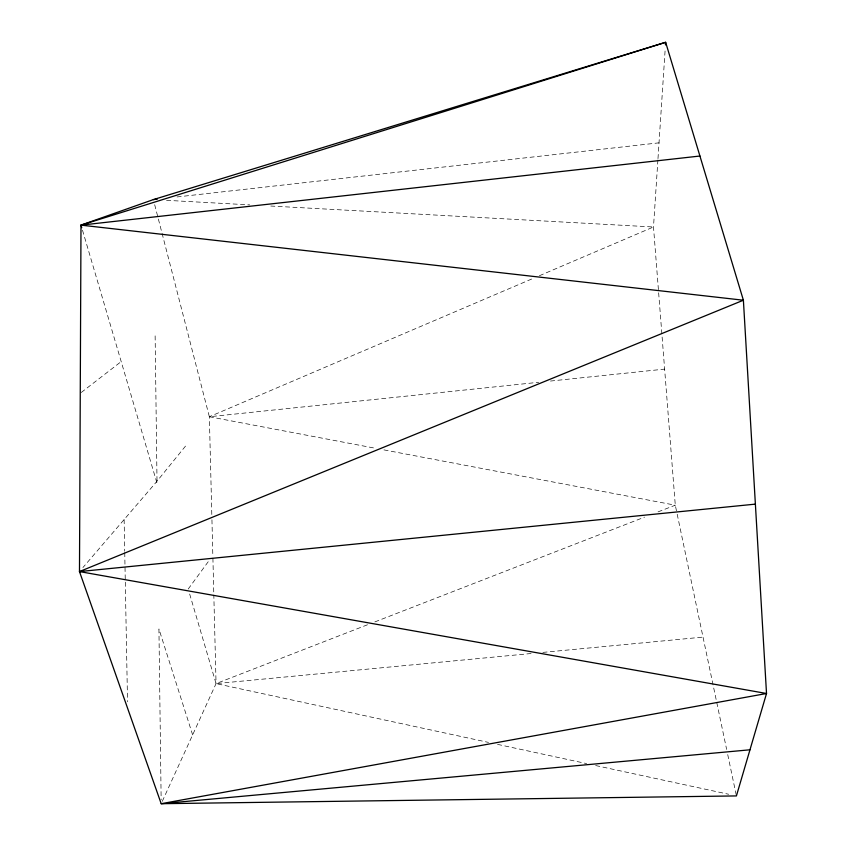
<?xml version="1.0" encoding="UTF-8"?>
<svg xmlns="http://www.w3.org/2000/svg" width="846" height="846" viewBox="0 0 846 846"><rect width="100%" height="100%" fill="white"/><g stroke="black" fill="none" stroke-linecap="round" stroke-linejoin="round"><path stroke-width="0.63" stroke-dasharray="4.23 3.17" d="M657.902 159.926L653.493 226.992L675.288 505.189L676.916 512.951M657.987 158.614L665.21 48.825M162.284 801.331L216.058 683.6L213.827 595.076M188.203 589.038L208.983 560.687M185.496 446.117L156.584 481.734L82.919 567.571M81.29 392.459L121.19 361.58M211.807 514.484L209.353 416.74L533.35 278.313M539.42 275.722L653.493 226.992L270.805 206.033M367.492 624.771L216.058 683.6L189.314 592.824M374.873 621.895L644.504 517.149M658.051 511.883L675.288 505.189L383.259 449.755M177.004 196.949L659.023 142.837M154.681 204.711L209.353 416.74L538.669 382.286M550.482 381.049L664.618 369.11M531.077 653.524L216.058 683.6L488.502 742.407M542.889 652.393L703.015 637.101M166.556 200.322L249.686 204.88M209.353 416.74L375.476 448.274M497.543 744.364L586.638 763.6M595.669 765.545L728.67 794.257M192.634 734.888L158.932 628.948L161.152 799.756M82.485 230.186L157.039 483.267L155.125 335.323M677.191 514.241L726.64 749.44M727.729 754.611L736.147 794.637M211.944 519.772L212.832 555.441M212.906 558.085L213.795 593.755M124.129 519.55L124.722 551.243M124.743 552.565L127.524 701.789"/><path stroke-width="1.27" d="M749.968 749.799L161.195 803.7L766.518 693.498L79.482 571.579L80.994 225.131L153.359 199.603L665.643 42.3L743.391 300.224L766.518 693.498L736.411 795.927L161.195 803.7L79.482 571.579L743.391 300.224L80.994 225.131L81.745 227.659M665.474 44.912L665.643 42.3L80.994 225.131L699.928 156.024M153.359 199.603L157.303 199.159M79.482 571.579L755.383 504.131"/></g></svg>
